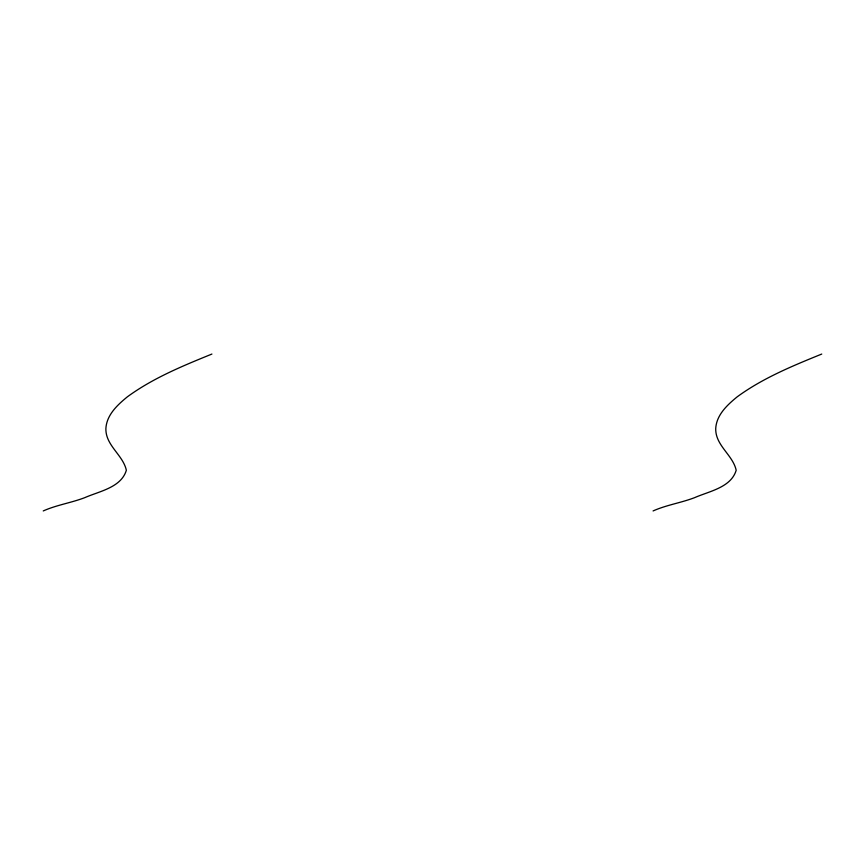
<?xml version="1.0" encoding="UTF-8"?>
<svg xmlns="http://www.w3.org/2000/svg" width="865" height="865" viewBox="0 0 865 865"><rect width="100%" height="100%" fill="white"/><g stroke="black" fill="none" stroke-linecap="round" stroke-linejoin="round"><path stroke-width="1.3" d="M43.25 510.945C56.43 505.019 71.244 502.846 84.802 497.645C99.378 491.223 121.219 487.557 126.355 470.257C122.992 454.839 105.433 445.497 105.887 428.51C106.676 414.865 117.478 404.907 127.393 396.808C153.04 378.07 182.666 365.938 211.914 354.055M653.086 510.945C666.266 505.019 681.079 502.846 694.638 497.645C709.213 491.223 731.055 487.557 736.191 470.257C732.828 454.839 715.269 445.497 715.723 428.51C716.512 414.865 727.324 404.907 737.229 396.808C762.876 378.07 792.502 365.938 821.75 354.055"/></g></svg>
